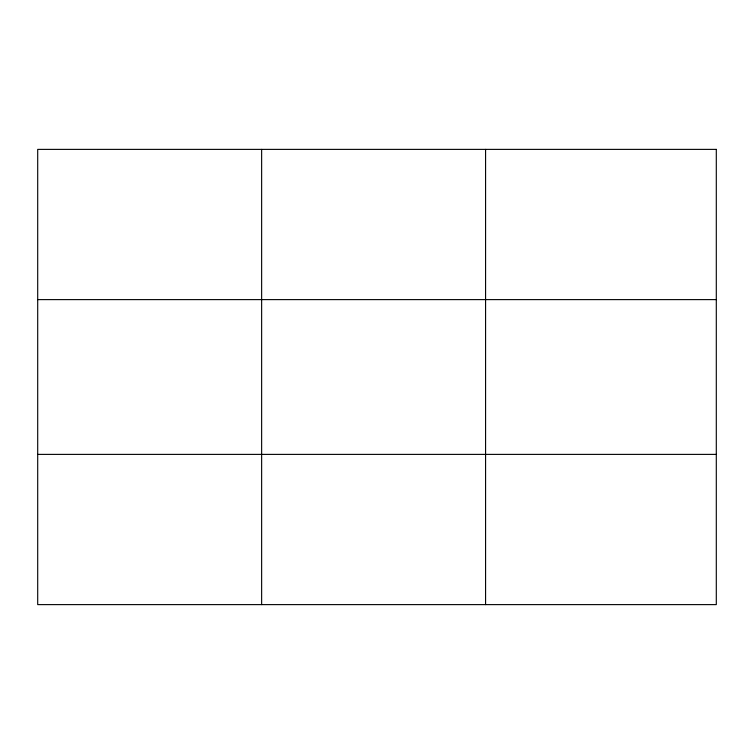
<?xml version="1.0" encoding="UTF-8"?>
<svg xmlns="http://www.w3.org/2000/svg" width="754" height="754" viewBox="0 0 754 754"><rect width="100%" height="100%" fill="white"/><g stroke="black" fill="none" stroke-linecap="round" stroke-linejoin="round"><path stroke-width="1.13" d="M261.638 149.386L261.638 604.614M485.576 149.386L485.576 604.614M37.7 299.611L716.3 299.611M37.7 454.389L716.3 454.389M716.3 149.386L716.3 604.614L37.7 604.614L37.7 149.386L716.3 149.386"/></g></svg>
